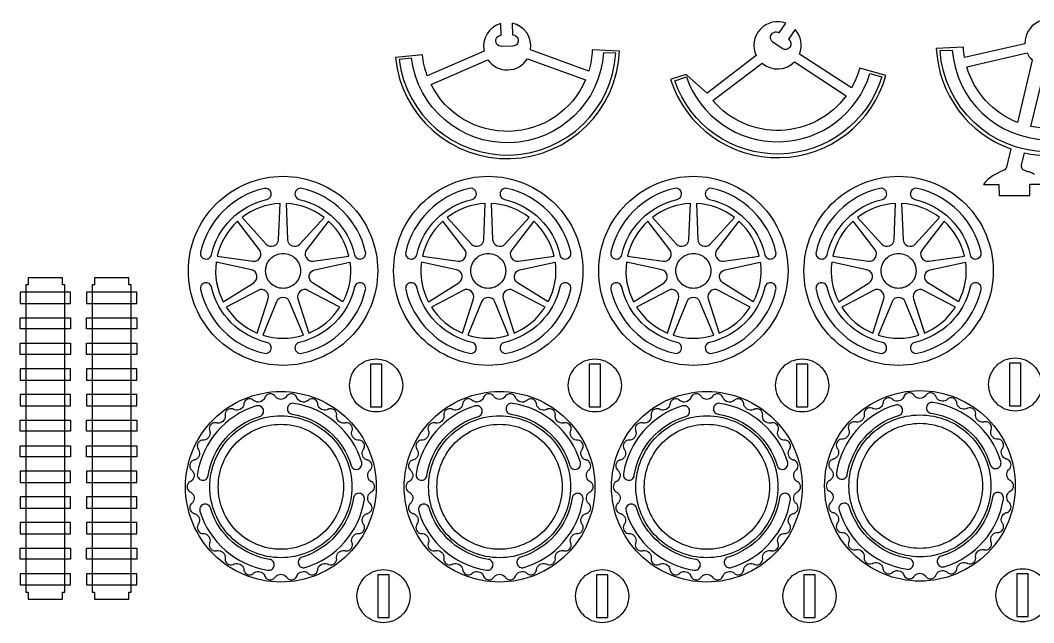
# Model space of a CAD drawing. Extents: x -514 to 537, y 96 to 817.
# Drawn here: x -507 to 34, y 494 to 816 of the extents above; entities that cross this region are included whole.
import ezdxf

# ---------------------------------------------------------------- set-up
doc = ezdxf.new("R2010")
doc.units = 0
for name, color, linetype in [('EXTERNAL_CUT', 1, 'CONTINUOUS'), ('INTERNAL_CUT', 5, 'CONTINUOUS'), ('KERF_POCKET_CUT_3MM', 6, 'CONTINUOUS'), ('POCKET_CUT_1_1MM', 3, 'CONTINUOUS')]:
    doc.layers.add(name, color=color, linetype=linetype)

msp = doc.modelspace()

# ---------------------------------------------------------------- linework, layer by layer
at = {"layer": 'EXTERNAL_CUT', "flags": 128}
for points in [[(-203.99, 789.22), (-235.01, 800.58, 0.396409), (-244.85, 814.82), (-244.67, 808.55, -0.414214), (-241.58, 805.64, -0.414214), (-244.5, 802.55), (-250.49, 802.38, -1), (-250.67, 808.38), (-250.85, 814.64, 0.396409), (-259.86, 799.86), (-290.16, 786.74, -0.063208), (-292.74, 797.89), (-307.19, 796.43, 0.930566), (-187.55, 799.88), (-202.06, 800.51, -0.063208), (-203.99, 789.22)], [(-160.28, 784.7, 0.744898), (-45.32, 786.91), (-59.32, 790.8, -0.063208), (-63.75, 780.24), (-91.39, 798.32, 0.284687), (-93.73, 811.42), (-97.27, 806.24, -1), (-100.65, 801.29), (-105.61, 804.67, -1), (-102.22, 809.63), (-98.68, 814.8, 0.676762), (-114.51, 797.49), (-140.78, 777.48), (-151.44, 786.88, 0.263922), (-152.66, 787.14), (-160.28, 784.7)], [(38.38, 816.37, 0.349016), (28.91, 803.83), (-3.28, 796.43, -0.030871), (-3.89, 802), (-18.4, 801.32, 0.304486), (21.43, 747.6), (19.11, 737.95, -0.237553), (17.64, 736.21), (15.38, 735.25), (13.64, 734.39), (12.02, 733.44), (10.52, 732.4), (9.13, 731.26), (7.86, 729.99), (6.7, 728.59), (15.06, 728.66), (15.11, 722.66), (31.53, 722.8), (31.48, 728.8), (37.59, 728.86)], [(34.02, 733.9), (33.58, 734.19), (33.16, 734.44), (32.76, 734.66), (32.37, 734.84), (31.99, 735), (31.63, 735.13), (31.28, 735.25), (30.94, 735.35), (30.61, 735.44), (30.3, 735.54), (30, 735.63), (28.81, 736.03, -0.38801), (27.16, 739.01), (28.73, 745.52, 0.454969), (101.35, 799.46)], [(86.87, 800.59, -0.45294), (32.13, 759.65), (39.82, 791.62, 0.955312)], [(-316.64, 682.48, -0.414214), (-367.17, 631.96, -0.414214), (-417.69, 682.48, -0.414214), (-367.17, 733.01, -0.414214), (-316.64, 682.48)], [(-207.1, 682.48, -0.414214), (-257.63, 631.96, -0.414214), (-308.16, 682.48, -0.414214), (-257.63, 733.01, -0.414214), (-207.1, 682.48)], [(-97.57, 682.48, -0.414214), (-148.09, 631.96, -0.414214), (-198.62, 682.48, -0.414214), (-148.09, 733.01, -0.414214), (-97.57, 682.48)], [(11.97, 682.48, -0.414214), (-38.56, 631.96, -0.414214), (-89.08, 682.48, -0.414214), (-38.56, 733.01, -0.414214), (11.97, 682.48)], [(-303.31, 621.26, -0.414214), (-317.5, 607.08, -0.414214), (-331.68, 621.26, -0.414214), (-317.5, 635.45, -0.414214), (-303.31, 621.26)], [(-186.55, 621.26, -0.414214), (-200.74, 607.08, -0.414214), (-214.93, 621.26, -0.414214), (-200.74, 635.45, -0.414214), (-186.55, 621.26)], [(-75.86, 621.26, -0.414214), (-90.04, 607.08, -0.414214), (-104.23, 621.26, -0.414214), (-90.04, 635.45, -0.414214), (-75.86, 621.26)], [(37.88, 621.76, -0.414214), (23.69, 607.57, -0.414214), (9.51, 621.76, -0.414214), (23.69, 635.94, -0.414214), (37.88, 621.76)], [(-7.34, 523.94, -0.203461), (-5.45, 526.26, -0.203461), (-2.47, 526.5, -0.0722), (-1.98, 526.25, 0.068231), (-1.59, 526.06, 0.239296), (1.26, 526.44, 0.239296), (2.64, 528.98, 0.068231), (2.59, 529.41, -0.0722), (2.54, 529.95, -0.203461), (3.82, 532.65, -0.203461), (6.66, 533.6, -0.0722), (7.19, 533.48, 0.068231), (7.61, 533.38, 0.239296), (10.29, 534.44, 0.239296), (11.02, 537.23, 0.068231), (10.87, 537.64, -0.0722), (10.69, 538.15, -0.203461), (11.29, 541.08, -0.203461), (13.81, 542.68, -0.0722), (14.36, 542.69, 0.068231), (14.8, 542.7, 0.239296), (17.15, 544.37, 0.239296), (17.18, 547.25, 0.068231), (16.94, 547.61, -0.0722), (16.64, 548.07, -0.203461), (16.52, 551.05, -0.203461), (18.59, 553.21, -0.0722), (19.12, 553.36, 0.068231), (19.54, 553.46, 0.239296), (21.42, 555.65, 0.239296), (20.77, 558.45, 0.068231), (20.45, 558.75, -0.0722), (20.05, 559.12, -0.203461), (19.22, 561.99, -0.203461), (20.71, 564.58, -0.0722), (21.19, 564.85, 0.068231), (21.57, 565.05, 0.239296), (22.88, 567.62, 0.239296), (21.57, 570.19, 0.068231), (21.19, 570.4, -0.0722), (20.71, 570.66, -0.203461), (19.22, 573.25, -0.203461), (20.05, 576.13, -0.0722), (20.45, 576.5, 0.068231), (20.77, 576.79, 0.239296), (21.42, 579.59, 0.239296), (19.54, 581.78, 0.068231), (19.12, 581.89, -0.0722), (18.59, 582.03, -0.203461), (16.52, 584.19, -0.203461), (16.64, 587.17, -0.0722), (16.94, 587.63, 0.068231), (17.18, 587.99, 0.239296), (17.15, 590.87, 0.239296), (14.8, 592.54, 0.068231), (14.36, 592.55, -0.0722), (13.81, 592.56, -0.203461), (11.29, 594.16, -0.203461), (10.69, 597.09, -0.0722), (10.87, 597.6, 0.068231), (11.02, 598.01, 0.239296), (10.29, 600.8, 0.239296), (7.61, 601.86, 0.068231), (7.19, 601.76, -0.0722), (6.66, 601.64, -0.424495), (2.54, 605.29, -0.0722), (2.59, 605.83, 0.068231), (2.64, 606.27, 0.239296), (1.26, 608.8, 0.239296), (-1.59, 609.18, 0.068231), (-1.98, 608.99, -0.0722), (-2.47, 608.74, -0.203461), (-5.45, 608.99, -0.203461), (-7.34, 611.3, -0.0722), (-7.42, 611.84, 0.068231), (-7.48, 612.27, 0.239296), (-9.42, 614.4, 0.239296), (-12.28, 614.1, 0.068231), (-12.61, 613.81, -0.0722), (-13.03, 613.46, -0.203461), (-15.98, 612.98, -0.203461), (-18.37, 614.77, -0.0722), (-18.58, 615.28, 0.068231), (-18.73, 615.69, 0.239296), (-21.13, 617.29, 0.239296), (-23.83, 616.31, 0.068231), (-24.09, 615.95, -0.0722), (-24.41, 615.51, -0.203461), (-27.16, 614.34, -0.203461), (-29.91, 615.51, -0.0722), (-30.23, 615.95, 0.068231), (-30.48, 616.31, 0.239296), (-33.19, 617.29, 0.239296), (-35.58, 615.69, 0.068231), (-35.74, 615.28, -0.0722), (-35.95, 614.77, -0.203461), (-38.34, 612.98, -0.203461), (-41.29, 613.46, -0.0722), (-41.71, 613.81, 0.068231), (-42.04, 614.1, 0.239296), (-44.9, 614.4, 0.239296), (-46.84, 612.27, 0.068231), (-46.9, 611.84, -0.0722), (-46.97, 611.3, -0.203461), (-48.87, 608.99, -0.203461), (-51.85, 608.74, -0.0722), (-52.34, 608.99, 0.068231), (-52.73, 609.18, 0.239296), (-55.58, 608.8, 0.239296), (-56.95, 606.27, 0.068231), (-56.91, 605.83, -0.0722), (-56.85, 605.29, -0.203461), (-58.14, 602.59, -0.203461), (-60.97, 601.64, -0.0722), (-61.51, 601.76, 0.068231), (-61.93, 601.86, 0.239296), (-64.61, 600.8, 0.239296), (-65.34, 598.01, 0.068231), (-65.19, 597.6, -0.0722), (-65, 597.09, -0.203461), (-65.61, 594.16, -0.203461), (-68.13, 592.56, -0.0722), (-68.68, 592.55, 0.068231), (-69.11, 592.54, 0.239296), (-71.46, 590.87, 0.239296), (-71.5, 587.99, 0.068231), (-71.26, 587.63, -0.0722), (-70.96, 587.17, -0.203461), (-70.84, 584.19, -0.203461), (-72.91, 582.03, -0.0722), (-73.44, 581.89, 0.068231), (-73.86, 581.78, 0.239296), (-75.74, 579.59, 0.239296), (-75.09, 576.79, 0.068231), (-74.77, 576.5, -0.0722), (-74.36, 576.13, -0.203461), (-73.53, 573.25, -0.203461), (-75.03, 570.66, -0.0722), (-75.51, 570.4, 0.068231), (-75.89, 570.19, 0.239296), (-77.19, 567.62, 0.239296), (-75.89, 565.05, 0.068231), (-75.51, 564.85, -0.0722), (-75.03, 564.58, -0.203461), (-73.53, 561.99, -0.203461), (-74.36, 559.12, -0.0722), (-74.77, 558.75, 0.068231), (-75.09, 558.45, 0.239296), (-75.74, 555.65, 0.239296), (-73.86, 553.46, 0.068231), (-73.44, 553.36, -0.0722), (-72.91, 553.21, -0.203461), (-70.84, 551.05, -0.203461), (-70.96, 548.07, -0.0722), (-71.26, 547.61, 0.068231), (-71.5, 547.25, 0.239296), (-71.46, 544.37, 0.239296), (-69.11, 542.7, 0.068231), (-68.68, 542.69, -0.0722), (-68.13, 542.68, -0.203461), (-65.61, 541.08, -0.203461), (-65, 538.15, -0.0722), (-65.19, 537.64, 0.068231), (-65.34, 537.23, 0.239296), (-64.61, 534.44, 0.239296), (-61.93, 533.38, 0.068231), (-61.51, 533.48, -0.0722), (-60.97, 533.6, -0.203461), (-58.14, 532.65, -0.203461), (-56.85, 529.95, -0.0722), (-56.91, 529.41, 0.068231), (-56.95, 528.98, 0.239296), (-55.58, 526.44, 0.239296), (-52.73, 526.06, 0.068231), (-52.34, 526.25, -0.0722), (-51.85, 526.5, -0.203461), (-48.87, 526.26, -0.203461), (-46.97, 523.94, -0.0722), (-46.9, 523.4, 0.068231), (-46.84, 522.97, 0.239296), (-44.9, 520.84, 0.239296), (-42.04, 521.15, 0.068231), (-41.71, 521.43, -0.0722), (-41.29, 521.79, -0.203461), (-38.34, 522.26, -0.203461), (-35.95, 520.47, -0.0722), (-35.74, 519.96, 0.068231), (-35.58, 519.56, 0.239296), (-33.19, 517.95, 0.239296), (-30.48, 518.94, 0.068231), (-30.23, 519.29, -0.0722), (-29.91, 519.74, -0.424494), (-24.41, 519.74, -0.0722), (-24.09, 519.29, 0.068231), (-23.83, 518.94, 0.239296), (-21.13, 517.95, 0.239296), (-18.73, 519.56, 0.068231), (-18.58, 519.96, -0.0722), (-18.37, 520.47, -0.203461), (-15.98, 522.26, -0.203461), (-13.03, 521.79, -0.0722), (-12.61, 521.43, 0.068231), (-12.28, 521.15, 0.239296), (-9.42, 520.84, 0.239296), (-7.48, 522.97, 0.068231), (-7.42, 523.4, -0.0722), (-7.34, 523.94)], [(-348.53, 523.44, -0.203461), (-346.64, 525.76, -0.203461), (-343.66, 526, -0.0722), (-343.17, 525.76, 0.068231), (-342.78, 525.56, 0.239296), (-339.92, 525.95, 0.239296), (-338.55, 528.48, 0.068231), (-338.6, 528.91, -0.0722), (-338.65, 529.46, -0.203461), (-337.37, 532.16, -0.203461), (-334.53, 533.11, -0.0722), (-334, 532.99, 0.068231), (-333.58, 532.89, 0.239296), (-330.9, 533.94, 0.239296), (-330.17, 536.73, 0.068231), (-330.32, 537.14, -0.0722), (-330.5, 537.66, -0.203461), (-329.9, 540.59, -0.203461), (-327.38, 542.19, -0.0722), (-326.83, 542.2, 0.068231), (-326.39, 542.2, 0.239296), (-324.04, 543.87, 0.239296), (-324.01, 546.75, 0.068231), (-324.25, 547.11, -0.0722), (-324.55, 547.57, -0.203461), (-324.67, 550.56, -0.203461), (-322.6, 552.72, -0.0722), (-322.07, 552.86, 0.068231), (-321.65, 552.97, 0.239296), (-319.77, 555.15, 0.239296), (-320.42, 557.96, 0.068231), (-320.74, 558.25, -0.0722), (-321.14, 558.62, -0.203461), (-321.97, 561.49, -0.203461), (-320.48, 564.08, -0.0722), (-320, 564.35, 0.068231), (-319.62, 564.55, 0.239296), (-318.31, 567.12, 0.239296), (-319.62, 569.69, 0.068231), (-320, 569.9, -0.0722), (-320.48, 570.16, -0.203461), (-321.97, 572.75, -0.203461), (-321.14, 575.63, -0.0722), (-320.74, 576, 0.068231), (-320.42, 576.29, 0.239296), (-319.77, 579.1, 0.239296), (-321.65, 581.28, 0.068231), (-322.07, 581.39, -0.0722), (-322.6, 581.53, -0.203461), (-324.67, 583.69, -0.203461), (-324.55, 586.68, -0.0722), (-324.25, 587.13, 0.068231), (-324.01, 587.49, 0.239296), (-324.04, 590.38, 0.239296), (-326.39, 592.04, 0.068231), (-326.83, 592.05, -0.0722), (-327.38, 592.06, -0.203461), (-329.9, 593.66, -0.203461), (-330.5, 596.59, -0.0722), (-330.32, 597.11, 0.068231), (-330.17, 597.51, 0.239296), (-330.9, 600.3, 0.239296), (-333.58, 601.36, 0.068231), (-334, 601.26, -0.0722), (-334.53, 601.14, -0.203461), (-337.37, 602.09, -0.203461), (-338.65, 604.79, -0.0722), (-338.6, 605.34, 0.068231), (-338.55, 605.77, 0.239296), (-339.92, 608.3, 0.239296), (-342.78, 608.69, 0.068231), (-343.17, 608.49, -0.0722), (-343.66, 608.24, -0.203461), (-346.64, 608.49, -0.203461), (-348.53, 610.8, -0.0722), (-348.61, 611.35, 0.068231), (-348.67, 611.78, 0.239296), (-350.61, 613.91, 0.239296), (-353.47, 613.6, 0.068231), (-353.8, 613.31, -0.0722), (-354.22, 612.96, -0.203461), (-357.17, 612.48, -0.203461), (-359.56, 614.28, -0.0722), (-359.76, 614.78, 0.068231), (-359.92, 615.19, 0.239296), (-362.32, 616.79, 0.239296), (-365.02, 615.81, 0.068231), (-365.27, 615.45, -0.0722), (-365.59, 615.01, -0.203461), (-368.35, 613.84, -0.203461), (-371.1, 615.01, -0.0722), (-371.42, 615.45, 0.068231), (-371.67, 615.81, 0.239296), (-374.38, 616.79, 0.239296), (-376.77, 615.19, 0.068231), (-376.93, 614.78, -0.0722), (-377.13, 614.28, -0.203461), (-379.53, 612.48, -0.203461), (-382.48, 612.96, -0.0722), (-382.9, 613.31, 0.068231), (-383.23, 613.6, 0.239296), (-386.09, 613.91, 0.239296), (-388.03, 611.78, 0.068231), (-388.09, 611.35, -0.0722), (-388.16, 610.8, -0.203461), (-390.06, 608.49, -0.203461), (-393.04, 608.24, -0.0722), (-393.53, 608.49, 0.068231), (-393.91, 608.69, 0.239296), (-396.77, 608.3, 0.239296), (-398.14, 605.77, 0.068231), (-398.1, 605.34, -0.0722), (-398.04, 604.79, -0.203461), (-399.33, 602.09, -0.203461), (-402.16, 601.14, -0.0722), (-402.7, 601.26, 0.068231), (-403.12, 601.36, 0.239296), (-405.8, 600.3, 0.239296), (-406.53, 597.51, 0.068231), (-406.38, 597.11, -0.0722), (-406.19, 596.59, -0.203461), (-406.79, 593.66, -0.203461), (-409.32, 592.06, -0.0722), (-409.87, 592.05, 0.068231), (-410.3, 592.04, 0.239296), (-412.65, 590.38, 0.239296), (-412.69, 587.49, 0.068231), (-412.45, 587.13, -0.0722), (-412.14, 586.68, -0.203461), (-412.03, 583.69, -0.203461), (-414.1, 581.53, -0.0722), (-414.63, 581.39, 0.068231), (-415.05, 581.28, 0.239296), (-416.93, 579.1, 0.239296), (-416.28, 576.29, 0.068231), (-415.95, 576, -0.0722), (-415.55, 575.63, -0.203461), (-414.72, 572.75, -0.203461), (-416.22, 570.16, -0.0722), (-416.7, 569.9, 0.068231), (-417.08, 569.69, 0.239296), (-418.38, 567.12, 0.239296), (-417.08, 564.55, 0.068231), (-416.7, 564.35, -0.0722), (-416.22, 564.08, -0.203461), (-414.72, 561.49, -0.203461), (-415.55, 558.62, -0.0722), (-415.95, 558.25, 0.068231), (-416.28, 557.96, 0.239296), (-416.93, 555.15, 0.239296), (-415.05, 552.97, 0.068231), (-414.63, 552.86, -0.0722), (-414.1, 552.72, -0.203461), (-412.03, 550.56, -0.203461), (-412.14, 547.57, -0.0722), (-412.45, 547.11, 0.068231), (-412.69, 546.75, 0.239296), (-412.65, 543.87, 0.239296), (-410.3, 542.2, 0.068231), (-409.87, 542.2, -0.0722), (-409.32, 542.19, -0.203461), (-406.79, 540.59, -0.203461), (-406.19, 537.66, -0.0722), (-406.38, 537.14, 0.068231), (-406.53, 536.73, 0.239296), (-405.8, 533.94, 0.239296), (-403.12, 532.89, 0.068231), (-402.7, 532.99, -0.0722), (-402.16, 533.11, -0.203461), (-399.33, 532.16, -0.203461), (-398.04, 529.46, -0.0722), (-398.1, 528.91, 0.068231), (-398.14, 528.48, 0.239296), (-396.77, 525.95, 0.239296), (-393.91, 525.56, 0.068231), (-393.53, 525.76, -0.0722), (-393.04, 526, -0.203461), (-390.06, 525.76, -0.203461), (-388.16, 523.44, -0.0722), (-388.09, 522.9, 0.068231), (-388.03, 522.47, 0.239296), (-386.09, 520.34, 0.239296), (-383.23, 520.65, 0.068231), (-382.9, 520.93, -0.0722), (-382.48, 521.29, -0.203461), (-379.53, 521.76, -0.203461), (-377.13, 519.97, -0.0722), (-376.93, 519.46, 0.068231), (-376.77, 519.06, 0.239296), (-374.38, 517.45, 0.239296), (-371.67, 518.44, 0.068231), (-371.42, 518.79, -0.0722), (-371.1, 519.24, -0.203461), (-368.35, 520.41, -0.203461), (-365.59, 519.24, -0.0722), (-365.27, 518.79, 0.068231), (-365.02, 518.44, 0.239296), (-362.32, 517.45, 0.239296), (-359.92, 519.06, 0.068231), (-359.76, 519.46, -0.0722), (-359.56, 519.97, -0.203461), (-357.17, 521.76, -0.203461), (-354.22, 521.29, -0.0722), (-353.8, 520.93, 0.068231), (-353.47, 520.65, 0.239296), (-350.61, 520.34, 0.239296), (-348.67, 522.47, 0.068231), (-348.61, 522.9, -0.0722), (-348.53, 523.44)], [(-231.77, 523.44, -0.203461), (-229.88, 525.76, -0.203461), (-226.9, 526, -0.0722), (-226.41, 525.76, 0.068231), (-226.02, 525.56, 0.239296), (-223.17, 525.95, 0.239296), (-221.79, 528.48, 0.068231), (-221.84, 528.91, -0.0722), (-221.9, 529.46, -0.203461), (-220.61, 532.16, -0.203461), (-217.78, 533.11, -0.0722), (-217.24, 532.99, 0.068231), (-216.82, 532.89, 0.239296), (-214.14, 533.94, 0.239296), (-213.41, 536.73, 0.068231), (-213.56, 537.14, -0.0722), (-213.74, 537.66, -0.203461), (-213.14, 540.59, -0.203461), (-210.62, 542.19, -0.0722), (-210.07, 542.2, 0.068231), (-209.63, 542.2, 0.239296), (-207.29, 543.87, 0.239296), (-207.25, 546.75, 0.068231), (-207.49, 547.11, -0.0722), (-207.79, 547.57, -0.203461), (-207.91, 550.56, -0.203461), (-205.84, 552.72, -0.0722), (-205.31, 552.86, 0.068231), (-204.89, 552.97, 0.239296), (-203.01, 555.15, 0.239296), (-203.66, 557.96, 0.068231), (-203.98, 558.25, -0.0722), (-204.39, 558.62, -0.203461), (-205.21, 561.49, -0.203461), (-203.72, 564.08, -0.0722), (-203.24, 564.35, 0.068231), (-202.86, 564.55, 0.239296), (-201.56, 567.12, 0.239296), (-202.86, 569.69, 0.068231), (-203.24, 569.9, -0.0722), (-203.72, 570.16, -0.203461), (-205.21, 572.75, -0.203461), (-204.39, 575.63, -0.0722), (-203.98, 576, 0.068231), (-203.66, 576.29, 0.239296), (-203.01, 579.1, 0.239296), (-204.89, 581.28, 0.068231), (-205.31, 581.39, -0.0722), (-205.84, 581.53, -0.203461), (-207.91, 583.69, -0.203461), (-207.79, 586.68, -0.0722), (-207.49, 587.13, 0.068231), (-207.25, 587.49, 0.239296), (-207.29, 590.38, 0.239296), (-209.63, 592.04, 0.068231), (-210.07, 592.05, -0.0722), (-210.62, 592.06, -0.203461), (-213.14, 593.66, -0.203461), (-213.74, 596.59, -0.0722), (-213.56, 597.11, 0.068231), (-213.41, 597.51, 0.239296), (-214.14, 600.3, 0.239296), (-216.82, 601.36, 0.068231), (-217.24, 601.26, -0.0722), (-217.78, 601.14, -0.203461), (-220.61, 602.09, -0.203461), (-221.9, 604.79, -0.0722), (-221.84, 605.34, 0.068231), (-221.79, 605.77, 0.239296), (-223.17, 608.3, 0.239296), (-226.02, 608.69, 0.068231), (-226.41, 608.49, -0.0722), (-226.9, 608.24, -0.203461), (-229.88, 608.49, -0.203461), (-231.77, 610.8, -0.0722), (-231.85, 611.35, 0.068231), (-231.91, 611.78, 0.239296), (-233.85, 613.91, 0.239296), (-236.71, 613.6, 0.068231), (-237.04, 613.31, -0.0722), (-237.46, 612.96, -0.203461), (-240.41, 612.48, -0.203461), (-242.8, 614.28, -0.0722), (-243.01, 614.78, 0.068231), (-243.17, 615.19, 0.239296), (-245.56, 616.79, 0.239296), (-248.27, 615.81, 0.068231), (-248.52, 615.45, -0.0722), (-248.84, 615.01, -0.203461), (-251.59, 613.84, -0.203461), (-254.34, 615.01, -0.0722), (-254.66, 615.45, 0.068231), (-254.91, 615.81, 0.239296), (-257.62, 616.79, 0.239296), (-260.01, 615.19, 0.068231), (-260.17, 614.78, -0.0722), (-260.38, 614.28, -0.203461), (-262.77, 612.48, -0.203461), (-265.72, 612.96, -0.0722), (-266.14, 613.31, 0.068231), (-266.47, 613.6, 0.239296), (-269.33, 613.91, 0.239296), (-271.27, 611.78, 0.068231), (-271.33, 611.35, -0.0722), (-271.41, 610.8, -0.203461), (-273.3, 608.49, -0.203461), (-276.28, 608.24, -0.0722), (-276.77, 608.49, 0.068231), (-277.16, 608.69, 0.239296), (-280.01, 608.3, 0.239296), (-281.39, 605.77, 0.068231), (-281.34, 605.34, -0.0722), (-281.28, 604.79, -0.203461), (-282.57, 602.09, -0.203461), (-285.4, 601.14, -0.0722), (-285.94, 601.26, 0.068231), (-286.36, 601.36, 0.239296), (-289.04, 600.3, 0.239296), (-289.77, 597.51, 0.068231), (-289.62, 597.11, -0.0722), (-289.43, 596.59, -0.203461), (-290.04, 593.66, -0.203461), (-292.56, 592.06, -0.0722), (-293.11, 592.05, 0.068231), (-293.54, 592.04, 0.239296), (-295.89, 590.38, 0.239296), (-295.93, 587.49, 0.068231), (-295.69, 587.13, -0.0722), (-295.39, 586.68, -0.203461), (-295.27, 583.69, -0.203461), (-297.34, 581.53, -0.0722), (-297.87, 581.39, 0.068231), (-298.29, 581.28, 0.239296), (-300.17, 579.1, 0.239296), (-299.52, 576.29, 0.068231), (-299.2, 576, -0.0722), (-298.79, 575.63, -0.203461), (-297.97, 572.75, -0.203461), (-299.46, 570.16, -0.0722), (-299.94, 569.9, 0.068231), (-300.32, 569.69, 0.239296), (-301.62, 567.12, 0.239296), (-300.32, 564.55, 0.068231), (-299.94, 564.35, -0.0722), (-299.46, 564.08, -0.203461), (-297.97, 561.49, -0.203461), (-298.79, 558.62, -0.0722), (-299.2, 558.25, 0.068231), (-299.52, 557.96, 0.239296), (-300.17, 555.15, 0.239296), (-298.29, 552.97, 0.068231), (-297.87, 552.86, -0.0722), (-297.34, 552.72, -0.203461), (-295.27, 550.56, -0.203461), (-295.39, 547.57, -0.0722), (-295.69, 547.11, 0.068231), (-295.93, 546.75, 0.239296), (-295.89, 543.87, 0.239296), (-293.54, 542.2, 0.068231), (-293.11, 542.2, -0.0722), (-292.56, 542.19, -0.203461), (-290.04, 540.59, -0.203461), (-289.43, 537.66, -0.0722), (-289.62, 537.14, 0.068231), (-289.77, 536.73, 0.239296), (-289.04, 533.94, 0.239296), (-286.36, 532.89, 0.068231), (-285.94, 532.99, -0.0722), (-285.4, 533.11, -0.203461), (-282.57, 532.16, -0.203461), (-281.28, 529.46, -0.0722), (-281.34, 528.91, 0.068231), (-281.39, 528.48, 0.239296), (-280.01, 525.95, 0.239296), (-277.16, 525.56, 0.068231), (-276.77, 525.76, -0.0722), (-276.28, 526, -0.203461), (-273.3, 525.76, -0.203461), (-271.41, 523.44, -0.0722), (-271.33, 522.9, 0.068231), (-271.27, 522.47, 0.239296), (-269.33, 520.34, 0.239296), (-266.47, 520.65, 0.068231), (-266.14, 520.93, -0.0722), (-265.72, 521.29, -0.203461), (-262.77, 521.76, -0.203461), (-260.38, 519.97, -0.0722), (-260.17, 519.46, 0.068231), (-260.01, 519.06, 0.239296), (-257.62, 517.45, 0.239296), (-254.91, 518.44, 0.068231), (-254.66, 518.79, -0.0722), (-254.34, 519.24, -0.203461), (-251.59, 520.41, -0.203461), (-248.84, 519.24, -0.0722), (-248.52, 518.79, 0.068231), (-248.27, 518.44, 0.239296), (-245.56, 517.45, 0.239296), (-243.17, 519.06, 0.068231), (-243.01, 519.46, -0.0722), (-242.8, 519.97, -0.203461), (-240.41, 521.76, -0.203461), (-237.46, 521.29, -0.0722), (-237.04, 520.93, 0.068231), (-236.71, 520.65, 0.239296), (-233.85, 520.34, 0.239296), (-231.91, 522.47, 0.068231), (-231.85, 522.9, -0.0722), (-231.77, 523.44)], [(-121.08, 523.44, -0.203461), (-119.18, 525.76, -0.203461), (-116.2, 526, -0.0722), (-115.71, 525.76, 0.068231), (-115.32, 525.56, 0.239296), (-112.47, 525.95, 0.239296), (-111.1, 528.48, 0.068231), (-111.14, 528.91, -0.0722), (-111.2, 529.46, -0.203461), (-109.91, 532.16, -0.203461), (-107.08, 533.11, -0.0722), (-106.54, 532.99, 0.068231), (-106.12, 532.89, 0.239296), (-103.44, 533.94, 0.239296), (-102.71, 536.73, 0.068231), (-102.86, 537.14, -0.0722), (-103.05, 537.66, -0.203461), (-102.44, 540.59, -0.203461), (-99.92, 542.19, -0.0722), (-99.37, 542.2, 0.068231), (-98.94, 542.2, 0.239296), (-96.59, 543.87, 0.239296), (-96.55, 546.75, 0.068231), (-96.79, 547.11, -0.0722), (-97.09, 547.57, -0.203461), (-97.21, 550.56, -0.203461), (-95.14, 552.72, -0.0722), (-94.61, 552.86, 0.068231), (-94.19, 552.97, 0.239296), (-92.31, 555.15, 0.239296), (-92.96, 557.96, 0.068231), (-93.28, 558.25, -0.0722), (-93.69, 558.62, -0.203461), (-94.52, 561.49, -0.203461), (-93.02, 564.08, -0.0722), (-92.54, 564.35, 0.068231), (-92.16, 564.55, 0.239296), (-90.86, 567.12, 0.239296), (-92.16, 569.69, 0.068231), (-92.54, 569.9, -0.0722), (-93.02, 570.16, -0.203461), (-94.52, 572.75, -0.203461), (-93.69, 575.63, -0.0722), (-93.28, 576, 0.068231), (-92.96, 576.29, 0.239296), (-92.31, 579.1, 0.239296), (-94.19, 581.28, 0.068231), (-94.61, 581.39, -0.0722), (-95.14, 581.53, -0.203461), (-97.21, 583.69, -0.203461), (-97.09, 586.68, -0.0722), (-96.79, 587.13, 0.068231), (-96.55, 587.49, 0.239296), (-96.59, 590.38, 0.239296), (-98.94, 592.04, 0.068231), (-99.37, 592.05, -0.0722), (-99.92, 592.06, -0.203461), (-102.44, 593.66, -0.203461), (-103.05, 596.59, -0.0722), (-102.86, 597.11, 0.068231), (-102.71, 597.51, 0.239296), (-103.44, 600.3, 0.239296), (-106.12, 601.36, 0.068231), (-106.54, 601.26, -0.0722), (-107.08, 601.14, -0.203461), (-109.91, 602.09, -0.203461), (-111.2, 604.79, -0.0722), (-111.14, 605.34, 0.068231), (-111.1, 605.77, 0.239296), (-112.47, 608.3, 0.239296), (-115.32, 608.69, 0.068231), (-115.71, 608.49, -0.0722), (-116.2, 608.24, -0.203461), (-119.18, 608.49, -0.203461), (-121.08, 610.8, -0.0722), (-121.15, 611.35, 0.068231), (-121.21, 611.78, 0.239296), (-123.15, 613.91, 0.239296), (-126.01, 613.6, 0.068231), (-126.34, 613.31, -0.0722), (-126.76, 612.96, -0.203461), (-129.71, 612.48, -0.203461), (-132.1, 614.28, -0.0722), (-132.31, 614.78, 0.068231), (-132.47, 615.19, 0.239296), (-134.86, 616.79, 0.239296), (-137.57, 615.81, 0.068231), (-137.82, 615.45, -0.0722), (-138.14, 615.01, -0.203461), (-140.89, 613.84, -0.203461), (-143.64, 615.01, -0.0722), (-143.96, 615.45, 0.068231), (-144.22, 615.81, 0.239296), (-146.92, 616.79, 0.239296), (-149.32, 615.19, 0.068231), (-149.47, 614.78, -0.0722), (-149.68, 614.28, -0.203461), (-152.07, 612.48, -0.203461), (-155.02, 612.96, -0.0722), (-155.44, 613.31, 0.068231), (-155.77, 613.6, 0.239296), (-158.63, 613.91, 0.239296), (-160.57, 611.78, 0.068231), (-160.63, 611.35, -0.0722), (-160.71, 610.8, -0.203461), (-162.6, 608.49, -0.203461), (-165.58, 608.24, -0.0722), (-166.07, 608.49, 0.068231), (-166.46, 608.69, 0.239296), (-169.31, 608.3, 0.239296), (-170.69, 605.77, 0.068231), (-170.64, 605.34, -0.0722), (-170.59, 604.79, -0.203461), (-171.87, 602.09, -0.203461), (-174.71, 601.14, -0.0722), (-175.24, 601.26, 0.068231), (-175.66, 601.36, 0.239296), (-178.34, 600.3, 0.239296), (-179.07, 597.51, 0.068231), (-178.92, 597.11, -0.0722), (-178.74, 596.59, -0.203461), (-179.34, 593.66, -0.203461), (-181.86, 592.06, -0.0722), (-182.41, 592.05, 0.068231), (-182.85, 592.04, 0.239296), (-185.2, 590.38, 0.239296), (-185.23, 587.49, 0.068231), (-184.99, 587.13, -0.0722), (-184.69, 586.68, -0.203461), (-184.57, 583.69, -0.203461), (-186.64, 581.53, -0.0722), (-187.17, 581.39, 0.068231), (-187.59, 581.28, 0.239296), (-189.47, 579.1, 0.239296), (-188.82, 576.29, 0.068231), (-188.5, 576, -0.0722), (-188.1, 575.63, -0.203461), (-187.27, 572.75, -0.203461), (-188.76, 570.16, -0.0722), (-189.24, 569.9, 0.068231), (-189.62, 569.69, 0.239296), (-190.93, 567.12, 0.239296), (-189.62, 564.55, 0.068231), (-189.24, 564.35, -0.0722), (-188.76, 564.08, -0.203461), (-187.27, 561.49, -0.203461), (-188.1, 558.62, -0.0722), (-188.5, 558.25, 0.068231), (-188.82, 557.96, 0.239296), (-189.47, 555.15, 0.239296), (-187.59, 552.97, 0.068231), (-187.17, 552.86, -0.0722), (-186.64, 552.72, -0.203461), (-184.57, 550.56, -0.203461), (-184.69, 547.57, -0.0722), (-184.99, 547.11, 0.068231), (-185.23, 546.75, 0.239296), (-185.2, 543.87, 0.239296), (-182.85, 542.2, 0.068231), (-182.41, 542.2, -0.0722), (-181.86, 542.19, -0.203461), (-179.34, 540.59, -0.203461), (-178.74, 537.66, -0.0722), (-178.92, 537.14, 0.068231), (-179.07, 536.73, 0.239296), (-178.34, 533.94, 0.239296), (-175.66, 532.89, 0.068231), (-175.24, 532.99, -0.0722), (-174.71, 533.11, -0.203461), (-171.87, 532.16, -0.203461), (-170.59, 529.46, -0.0722), (-170.64, 528.91, 0.068231), (-170.69, 528.48, 0.239296), (-169.31, 525.95, 0.239296), (-166.46, 525.56, 0.068231), (-166.07, 525.76, -0.0722), (-165.58, 526, -0.203461), (-162.6, 525.76, -0.203461), (-160.71, 523.44, -0.0722), (-160.63, 522.9, 0.068231), (-160.57, 522.47, 0.239296), (-158.63, 520.34, 0.239296), (-155.77, 520.65, 0.068231), (-155.44, 520.93, -0.0722), (-155.02, 521.29, -0.203461), (-152.07, 521.76, -0.203461), (-149.68, 519.97, -0.0722), (-149.47, 519.46, 0.068231), (-149.32, 519.06, 0.239296), (-146.92, 517.45, 0.239296), (-144.22, 518.44, 0.068231), (-143.96, 518.79, -0.0722), (-143.64, 519.24, -0.203461), (-140.89, 520.41, -0.203461), (-138.14, 519.24, -0.0722), (-137.82, 518.79, 0.068231), (-137.57, 518.44, 0.239296), (-134.86, 517.45, 0.239296), (-132.47, 519.06, 0.068231), (-132.31, 519.46, -0.0722), (-132.1, 519.97, -0.203461), (-129.71, 521.76, -0.203461), (-126.76, 521.29, -0.0722), (-126.34, 520.93, 0.068231), (-126.01, 520.65, 0.239296), (-123.15, 520.34, 0.239296), (-121.21, 522.47, 0.068231), (-121.15, 522.9, -0.0722), (-121.08, 523.44)], [(-218.18, 567.12, -0.414214), (-251.59, 533.71, -0.414214), (-285, 567.12, -0.414214), (-251.59, 600.53, -0.414214), (-218.18, 567.12)], [(-107.48, 567.12, -0.414214), (-140.89, 533.71, -0.414214), (-174.3, 567.12, -0.414214), (-140.89, 600.53, -0.414214), (-107.48, 567.12)], [(-299.39, 508.67, -0.414214), (-313.58, 494.49, -0.414214), (-327.76, 508.67, -0.414214), (-313.58, 522.86, -0.414214), (-299.39, 508.67)], [(-182.63, 508.67, -0.414214), (-196.82, 494.49, -0.414214), (-211, 508.67, -0.414214), (-196.82, 522.86, -0.414214), (-182.63, 508.67)], [(-71.94, 508.67, -0.414214), (-86.12, 494.49, -0.414214), (-100.31, 508.67, -0.414214), (-86.12, 522.86, -0.414214), (-71.94, 508.67)], [(41.8, 509.17, -0.414214), (27.61, 494.98, -0.414214), (13.43, 509.17, -0.414214), (27.61, 523.35, -0.414214), (41.8, 509.17)]]:
    msp.add_lwpolyline(points, format="xyb", dxfattribs=at)
for points in [[(-484.9, 507.02), (-484.9, 510.81), (-483.63, 510.81), (-483.63, 675.02), (-484.9, 675.02), (-484.9, 678.81), (-503.21, 678.81), (-503.21, 675.02), (-504.47, 675.02), (-504.47, 510.81), (-503.21, 510.81), (-503.21, 507.02), (-484.9, 507.02)], [(-449.57, 507.02), (-449.57, 510.81), (-448.31, 510.81), (-448.31, 675.02), (-449.57, 675.02), (-449.57, 678.81), (-467.88, 678.81), (-467.88, 675.02), (-469.15, 675.02), (-469.15, 510.81), (-467.88, 510.81), (-467.88, 507.02), (-449.57, 507.02)]]:
    msp.add_lwpolyline(points, dxfattribs=at)
at = {"layer": 'INTERNAL_CUT', "flags": 128}
for points in [[(-205.73, 784.48, -0.63761), (-288.15, 782.1), (-257.85, 795.23, 0.539478), (-236.74, 795.84), (-205.73, 784.48)], [(32.83, 794.98), (24.86, 761.83, -0.232502), (-2.15, 791.5), (30.04, 798.9, 0.096231), (32.83, 794.98)], [(-111.45, 793.47, 0.396209), (-94.15, 794.09), (-66.51, 776.01, -0.483204), (-137.72, 773.46), (-111.45, 793.47)], [(-411.21, 692.46, 0.414214), (-408.95, 688.87, 0.414214), (-405.36, 691.13, -0.288954), (-375.82, 720.67, 1), (-377.15, 726.52, 0.288954), (-411.21, 692.46)], [(-328.98, 691.13, 0.414214), (-325.39, 688.87, 0.414214), (-323.13, 692.46, 0.288954), (-357.19, 726.52, 1), (-358.51, 720.67, -0.288954), (-328.98, 691.13)], [(-301.67, 692.46, 0.414214), (-299.41, 688.87, 0.414214), (-295.82, 691.13, -0.288954), (-266.28, 720.67, 1), (-267.61, 726.52, 0.288954), (-301.67, 692.46)], [(-219.44, 691.13, 0.414214), (-215.85, 688.87, 0.414214), (-213.59, 692.46, 0.288954), (-247.65, 726.52, 1), (-248.98, 720.67, -0.288954), (-219.44, 691.13)], [(-192.13, 692.46, 0.414214), (-189.87, 688.87, 0.414214), (-186.28, 691.13, -0.288954), (-156.75, 720.67, 1), (-158.07, 726.52, 0.288954), (-192.13, 692.46)], [(-109.9, 691.13, 0.414214), (-106.31, 688.87, 0.414214), (-104.05, 692.46, 0.288954), (-138.11, 726.52, 1), (-139.44, 720.67, -0.288954), (-109.9, 691.13)], [(-82.6, 692.46, 0.414214), (-80.33, 688.87, 0.414214), (-76.75, 691.13, -0.288954), (-47.21, 720.67, 1), (-48.53, 726.52, 0.288954), (-82.6, 692.46)], [(-0.37, 691.13, 0.414214), (3.22, 688.87, 0.414214), (5.49, 692.46, 0.288954), (-28.58, 726.52, 1), (-29.9, 720.67, -0.288954), (-0.37, 691.13)], [(-376.12, 696.82, 0.670062), (-369.53, 699.22), (-368.74, 718.45, 0.15389), (-389.08, 711.04), (-376.12, 696.82)], [(-364.81, 699.22, 0.670062), (-358.22, 696.82), (-345.25, 711.04, 0.15389), (-365.6, 718.45), (-364.81, 699.22)], [(-266.58, 696.82, 0.670062), (-259.99, 699.22), (-259.2, 718.45, 0.15389), (-279.54, 711.04), (-266.58, 696.82)], [(-255.27, 699.22, 0.670062), (-248.68, 696.82), (-235.72, 711.04, 0.15389), (-256.06, 718.45), (-255.27, 699.22)], [(-157.04, 696.82, 0.670062), (-150.45, 699.22), (-149.67, 718.45, 0.15389), (-170.01, 711.04), (-157.04, 696.82)], [(-145.73, 699.22, 0.670062), (-139.14, 696.82), (-126.18, 711.04, 0.15389), (-146.52, 718.45), (-145.73, 699.22)], [(-47.5, 696.82, 0.670062), (-40.92, 699.22), (-40.13, 718.45, 0.15389), (-60.47, 711.04), (-47.5, 696.82)], [(-36.19, 699.22, 0.670062), (-29.61, 696.82), (-16.64, 711.04, 0.15389), (-36.98, 718.45), (-36.19, 699.22)], [(-402.31, 690.27), (-383.24, 687.71, 0.670062), (-379.73, 693.78), (-391.49, 709.02, 0.15389), (-402.31, 690.27)], [(-351.1, 687.71), (-332.02, 690.27, 0.15389), (-342.85, 709.02), (-354.6, 693.78, 0.670062), (-351.1, 687.71)], [(-292.78, 690.27), (-273.7, 687.71, 0.670062), (-270.2, 693.78), (-281.95, 709.02, 0.15389), (-292.78, 690.27)], [(-241.56, 687.71), (-222.48, 690.27, 0.15389), (-233.31, 709.02), (-245.06, 693.78, 0.670062), (-241.56, 687.71)], [(-183.24, 690.27), (-164.16, 687.71, 0.670062), (-160.66, 693.78), (-172.42, 709.02, 0.15389), (-183.24, 690.27)], [(-132.02, 687.71), (-112.95, 690.27, 0.15389), (-123.77, 709.02), (-135.53, 693.78, 0.670062), (-132.02, 687.71)], [(-73.7, 690.27), (-54.63, 687.71, 0.670062), (-51.12, 693.78), (-62.88, 709.02, 0.15389), (-73.7, 690.27)], [(-22.48, 687.71), (-3.41, 690.27, 0.15389), (-14.23, 709.02), (-25.99, 693.78, 0.670062), (-22.48, 687.71)], [(-399.1, 665.86), (-382.84, 676.16, 0.670062), (-384.06, 683.06), (-402.86, 687.18, 0.15389), (-399.1, 665.86)], [(-357.83, 682.48, -0.414214), (-367.17, 673.14, -0.414214), (-376.5, 682.48, -0.414214), (-367.17, 691.82, -0.414214), (-357.83, 682.48)], [(-335.23, 665.86), (-351.49, 676.16, -0.670062), (-350.28, 683.06), (-331.48, 687.18, -0.15389), (-335.23, 665.86)], [(-289.56, 665.86), (-273.3, 676.16, 0.670062), (-274.52, 683.06), (-293.32, 687.18, 0.15389), (-289.56, 665.86)], [(-248.29, 682.48, -0.414214), (-257.63, 673.14, -0.414214), (-266.97, 682.48, -0.414214), (-257.63, 691.82, -0.414214), (-248.29, 682.48)], [(-225.7, 665.86), (-241.96, 676.16, -0.670062), (-240.74, 683.06), (-221.94, 687.18, -0.15389), (-225.7, 665.86)], [(-180.03, 665.86), (-163.77, 676.16, 0.670062), (-164.98, 683.06), (-183.79, 687.18, 0.15389), (-180.03, 665.86)], [(-138.76, 682.48, -0.414214), (-148.09, 673.14, -0.414214), (-157.43, 682.48, -0.414214), (-148.09, 691.82, -0.414214), (-138.76, 682.48)], [(-116.16, 665.86), (-132.42, 676.16, -0.670062), (-131.2, 683.06), (-112.4, 687.18, -0.15389), (-116.16, 665.86)], [(-70.49, 665.86), (-54.23, 676.16, 0.670062), (-55.45, 683.06), (-74.25, 687.18, 0.15389), (-70.49, 665.86)], [(-29.22, 682.48, -0.414214), (-38.56, 673.14, -0.414214), (-47.89, 682.48, -0.414214), (-38.56, 691.82, -0.414214), (-29.22, 682.48)], [(-6.62, 665.86), (-22.88, 676.16, -0.670062), (-21.66, 683.06), (-2.86, 687.18, -0.15389), (-6.62, 665.86)], [(-377.15, 638.44, 1), (-375.82, 644.29, -0.288954), (-405.36, 673.83, 0.414214), (-408.95, 676.09, 0.414214), (-411.21, 672.5, 0.288954), (-377.15, 638.44)], [(-380.95, 649.22), (-375.11, 667.56, 0.670062), (-380.48, 672.07), (-397.53, 663.14, 0.15389), (-380.95, 649.22)], [(-357.19, 638.44, 0.288954), (-323.13, 672.5, 0.414214), (-325.39, 676.09, 0.414214), (-328.98, 673.83, -0.288954), (-358.51, 644.29, 1), (-357.19, 638.44)], [(-353.39, 649.22, 0.15389), (-336.81, 663.14), (-353.86, 672.07, 0.670062), (-359.22, 667.56), (-353.39, 649.22)], [(-267.61, 638.44, 1), (-266.28, 644.29, -0.288954), (-295.82, 673.83, 0.414214), (-299.41, 676.09, 0.414214), (-301.67, 672.5, 0.288954), (-267.61, 638.44)], [(-271.41, 649.22), (-265.57, 667.56, 0.670062), (-270.94, 672.07), (-287.99, 663.14, 0.15389), (-271.41, 649.22)], [(-247.65, 638.44, 0.288954), (-213.59, 672.5, 0.414214), (-215.85, 676.09, 0.414214), (-219.44, 673.83, -0.288954), (-248.98, 644.29, 1), (-247.65, 638.44)], [(-243.85, 649.22, 0.15389), (-227.27, 663.14), (-244.32, 672.07, 0.670062), (-249.69, 667.56), (-243.85, 649.22)], [(-158.07, 638.44, 1), (-156.75, 644.29, -0.288954), (-186.28, 673.83, 0.414214), (-189.87, 676.09, 0.414214), (-192.13, 672.5, 0.288954), (-158.07, 638.44)], [(-161.87, 649.22), (-156.04, 667.56, 0.670062), (-161.41, 672.07), (-178.45, 663.14, 0.15389), (-161.87, 649.22)], [(-138.11, 638.44, 0.288954), (-104.05, 672.5, 0.414214), (-106.31, 676.09, 0.414214), (-109.9, 673.83, -0.288954), (-139.44, 644.29, 1), (-138.11, 638.44)], [(-134.31, 649.22, 0.15389), (-117.73, 663.14), (-134.78, 672.07, 0.670062), (-140.15, 667.56), (-134.31, 649.22)], [(-48.53, 638.44, 1), (-47.21, 644.29, -0.288954), (-76.75, 673.83, 0.414214), (-80.33, 676.09, 0.414214), (-82.6, 672.5, 0.288954), (-48.53, 638.44)], [(-52.33, 649.22), (-46.5, 667.56, 0.670062), (-51.87, 672.07), (-68.92, 663.14, 0.15389), (-52.33, 649.22)], [(-28.58, 638.44, 0.288954), (5.49, 672.5, 0.414214), (3.22, 676.09, 0.414214), (-0.37, 673.83, -0.288954), (-29.9, 644.29, 1), (-28.58, 638.44)], [(-24.78, 649.22, 0.15389), (-8.19, 663.14), (-25.24, 672.07, 0.670062), (-30.61, 667.56), (-24.78, 649.22)], [(-377.99, 648.15, 0.15389), (-356.34, 648.15), (-363.66, 665.95, 0.670062), (-370.67, 665.95), (-377.99, 648.15)], [(-268.45, 648.15, 0.15389), (-246.81, 648.15), (-254.13, 665.95, 0.670062), (-261.14, 665.95), (-268.45, 648.15)], [(-158.92, 648.15, 0.15389), (-137.27, 648.15), (-144.59, 665.95, 0.670062), (-151.6, 665.95), (-158.92, 648.15)], [(-49.38, 648.15, 0.15389), (-27.73, 648.15), (-35.05, 665.95, 0.670062), (-42.06, 665.95), (-49.38, 648.15)], [(-330.45, 567.12, -0.414214), (-368.35, 529.23, -0.414214), (-406.24, 567.12, -0.414214), (-368.35, 605.02, -0.414214), (-330.45, 567.12)], [(-213.69, 567.12, -0.414214), (-251.59, 529.23, -0.414214), (-289.48, 567.12, -0.414214), (-251.59, 605.02, -0.414214), (-213.69, 567.12)], [(-103, 567.12, -0.414214), (-140.89, 529.23, -0.414214), (-178.79, 567.12, -0.414214), (-140.89, 605.02, -0.414214), (-103, 567.12)], [(10.74, 567.62, -0.414214), (-27.16, 529.73, -0.414214), (-65.05, 567.62, -0.414214), (-27.16, 605.52, -0.414214), (10.74, 567.62)]]:
    msp.add_lwpolyline(points, format="xyb", dxfattribs=at)
for points in [[(20.69, 610.39), (26.69, 610.39), (26.69, 633.13), (20.69, 633.13), (20.69, 610.39)], [(-320.5, 609.89), (-314.5, 609.89), (-314.5, 632.63), (-320.5, 632.63), (-320.5, 609.89)], [(-203.74, 609.89), (-197.74, 609.89), (-197.74, 632.63), (-203.74, 632.63), (-203.74, 609.89)], [(-93.04, 609.89), (-87.04, 609.89), (-87.04, 632.63), (-93.04, 632.63), (-93.04, 609.89)], [(-316.58, 497.3), (-310.58, 497.3), (-310.58, 520.04), (-316.58, 520.04), (-316.58, 497.3)], [(-199.82, 497.3), (-193.82, 497.3), (-193.82, 520.04), (-199.82, 520.04), (-199.82, 497.3)], [(-89.12, 497.3), (-83.12, 497.3), (-83.12, 520.04), (-89.12, 520.04), (-89.12, 497.3)], [(24.61, 497.8), (30.61, 497.8), (30.61, 520.54), (24.61, 520.54), (24.61, 497.8)]]:
    msp.add_lwpolyline(points, dxfattribs=at)
at = {"layer": 'KERF_POCKET_CUT_3MM', "flags": 128}
for points in [[(-480.63, 665.13), (-480.63, 671.13), (-507.47, 671.13), (-507.47, 665.13), (-480.63, 665.13)], [(-445.31, 665.13), (-445.31, 671.13), (-472.15, 671.13), (-472.15, 665.13), (-445.31, 665.13)], [(-480.63, 651.46), (-507.47, 651.46), (-507.47, 657.46), (-480.63, 657.46), (-480.63, 651.46)], [(-445.31, 651.46), (-472.15, 651.46), (-472.15, 657.46), (-445.31, 657.46), (-445.31, 651.46)], [(-480.63, 637.78), (-507.47, 637.78), (-507.47, 643.78), (-480.63, 643.78), (-480.63, 637.78)], [(-445.31, 637.78), (-472.15, 637.78), (-472.15, 643.78), (-445.31, 643.78), (-445.31, 637.78)], [(-480.63, 624.11), (-480.63, 630.11), (-507.47, 630.11), (-507.47, 624.11), (-480.63, 624.11)], [(-445.31, 624.11), (-445.31, 630.11), (-472.15, 630.11), (-472.15, 624.11), (-445.31, 624.11)], [(-480.63, 610.43), (-480.63, 616.43), (-507.47, 616.43), (-507.47, 610.43), (-480.63, 610.43)], [(-445.31, 610.43), (-445.31, 616.43), (-472.15, 616.43), (-472.15, 610.43), (-445.31, 610.43)], [(-480.63, 596.75), (-507.47, 596.75), (-507.47, 602.75), (-480.63, 602.75), (-480.63, 596.75)], [(-445.31, 596.75), (-472.15, 596.75), (-472.15, 602.75), (-445.31, 602.75), (-445.31, 596.75)], [(-480.63, 583.08), (-507.47, 583.08), (-507.47, 589.08), (-480.63, 589.08), (-480.63, 583.08)], [(-445.31, 583.08), (-472.15, 583.08), (-472.15, 589.08), (-445.31, 589.08), (-445.31, 583.08)], [(-480.63, 569.4), (-480.63, 575.4), (-507.47, 575.4), (-507.47, 569.4), (-480.63, 569.4)], [(-445.31, 569.4), (-445.31, 575.4), (-472.15, 575.4), (-472.15, 569.4), (-445.31, 569.4)], [(-480.63, 555.73), (-480.63, 561.73), (-507.47, 561.73), (-507.47, 555.73), (-480.63, 555.73)], [(-445.31, 555.73), (-445.31, 561.73), (-472.15, 561.73), (-472.15, 555.73), (-445.31, 555.73)], [(-480.63, 542.05), (-480.63, 548.05), (-507.47, 548.05), (-507.47, 542.05), (-480.63, 542.05)], [(-445.31, 542.05), (-445.31, 548.05), (-472.15, 548.05), (-472.15, 542.05), (-445.31, 542.05)], [(-480.63, 528.37), (-507.47, 528.37), (-507.47, 534.37), (-480.63, 534.37), (-480.63, 528.37)], [(-445.31, 528.37), (-472.15, 528.37), (-472.15, 534.37), (-445.31, 534.37), (-445.31, 528.37)], [(-480.63, 514.7), (-480.63, 520.7), (-507.47, 520.7), (-507.47, 514.7), (-480.63, 514.7)], [(-445.31, 514.7), (-445.31, 520.7), (-472.15, 520.7), (-472.15, 514.7), (-445.31, 514.7)]]:
    msp.add_lwpolyline(points, dxfattribs=at)
at = {"layer": 'POCKET_CUT_1_1MM', "flags": 128}
for points in [[(-189.51, 798.7), (-196.08, 798.98, -0.907953), (-298.63, 796.03), (-305.17, 795.37, 0.910484), (-189.51, 798.7)], [(99.35, 798.35, -0.919165), (-16.43, 800.15), (-9.87, 800.46, 0.916612), (92.8, 798.86), (99.35, 798.35)], [(-158.07, 784.08), (-151.82, 786.08, 0.726013), (-53.83, 787.96), (-47.5, 786.21, -0.728131), (-158.07, 784.08)], [(-317.44, 567.12, -0.414214), (-368.35, 516.22, -0.414214), (-419.25, 567.12, -0.414214), (-368.35, 618.03, -0.414214), (-317.44, 567.12)], [(-200.68, 567.12, -0.414214), (-251.59, 516.22, -0.414214), (-302.49, 567.12, -0.414214), (-251.59, 618.03, -0.414214), (-200.68, 567.12)], [(-89.99, 567.12, -0.414214), (-140.89, 516.22, -0.414214), (-191.8, 567.12, -0.414214), (-140.89, 618.03, -0.414214), (-89.99, 567.12)], [(23.75, 567.62, -0.414214), (-27.16, 516.72, -0.414214), (-78.06, 567.62, -0.414214), (-27.16, 618.53, -0.414214), (23.75, 567.62)], [(-325.17, 580.13, 0.288954), (-361.48, 611.69, 0.414214), (-364.82, 609.24, 0.414214), (-362.37, 605.89, -0.288954), (-330.79, 578.44, 1), (-325.17, 580.13)], [(-208.41, 580.13, 0.288954), (-244.72, 611.69, 0.414214), (-248.07, 609.24, 0.414214), (-245.61, 605.89, -0.288954), (-214.03, 578.44, 1), (-208.41, 580.13)], [(-97.72, 580.13, 0.288954), (-134.02, 611.69, 0.414214), (-137.37, 609.24, 0.414214), (-134.91, 605.89, -0.288954), (-103.34, 578.44, 1), (-97.72, 580.13)], [(10.4, 578.94, 0.414214), (14.05, 576.97, 0.414214), (16.02, 580.63, 0.288954), (-20.29, 612.19, 0.414214), (-23.63, 609.73, 0.414214), (-21.18, 606.39, -0.288954), (10.4, 578.94)], [(-379.66, 604.68, 0.414214), (-377.7, 608.34, 0.414214), (-381.36, 610.3, 0.288954), (-412.91, 574, 0.414214), (-410.46, 570.65, 0.414214), (-407.11, 573.1, -0.288954), (-379.66, 604.68)], [(-262.9, 604.68, 0.414214), (-260.94, 608.34, 0.414214), (-264.6, 610.3, 0.288954), (-296.16, 574, 0.414214), (-293.7, 570.65, 0.414214), (-290.35, 573.1, -0.288954), (-262.9, 604.68)], [(-152.21, 604.68, 0.414214), (-150.24, 608.34, 0.414214), (-153.9, 610.3, 0.288954), (-185.46, 574, 0.414214), (-183, 570.65, 0.414214), (-179.66, 573.1, -0.288954), (-152.21, 604.68)], [(-38.47, 605.18, 0.414214), (-36.51, 608.83, 0.414214), (-40.17, 610.8, 0.288954), (-71.72, 574.49, 0.414214), (-69.27, 571.15, 0.414214), (-65.92, 573.6, -0.288954), (-38.47, 605.18)], [(6.25, 567.62, -0.414214), (-27.16, 534.21, -0.414214), (-60.57, 567.62, -0.414214), (-27.16, 601.03, -0.414214), (6.25, 567.62)], [(-334.94, 567.12, -0.414214), (-368.35, 533.71, -0.414214), (-401.76, 567.12, -0.414214), (-368.35, 600.53, -0.414214), (-334.94, 567.12)], [(-359, 525.91, 0.414214), (-355.34, 523.95, 0.288954), (-323.78, 560.25, 0.414214), (-326.23, 563.6, 0.414214), (-329.58, 561.15, -0.288954), (-357.03, 529.57, 0.414214), (-359, 525.91)], [(-242.24, 525.91, 0.414214), (-238.58, 523.95, 0.288954), (-207.02, 560.25, 0.414214), (-209.48, 563.6, 0.414214), (-212.82, 561.15, -0.288954), (-240.27, 529.57, 0.414214), (-242.24, 525.91)], [(-131.54, 525.91, 0.414214), (-127.88, 523.95, 0.288954), (-96.33, 560.25, 0.414214), (-98.78, 563.6, 0.414214), (-102.13, 561.15, -0.288954), (-129.58, 529.57, 0.414214), (-131.54, 525.91)], [(-17.81, 526.41, 0.414214), (-14.15, 524.44, 0.288954), (17.41, 560.75, 0.414214), (14.95, 564.1, 0.414214), (11.61, 561.64, -0.288954), (-15.84, 530.07, 0.414214), (-17.81, 526.41)], [(-405.9, 555.81, 1), (-411.52, 554.12, 0.288954), (-375.22, 522.56, 0.414214), (-371.87, 525.01, 0.414214), (-374.33, 528.36, -0.288954), (-405.9, 555.81)], [(-294.77, 554.12, 0.288954), (-258.46, 522.56, 0.414214), (-255.11, 525.01, 0.414214), (-257.57, 528.36, -0.288954), (-289.15, 555.81, 1), (-294.77, 554.12)], [(-147.76, 522.56, 0.414214), (-144.42, 525.01, 0.414214), (-146.87, 528.36, -0.288954), (-178.45, 555.81, 1), (-184.07, 554.12, 0.288954), (-147.76, 522.56)], [(-70.33, 554.61, 0.288954), (-34.03, 523.05, 0.414214), (-30.68, 525.51, 0.414214), (-33.14, 528.86, -0.288954), (-64.71, 556.31, 1), (-70.33, 554.61)]]:
    msp.add_lwpolyline(points, format="xyb", dxfattribs=at)

doc.saveas('drawing.dxf')
